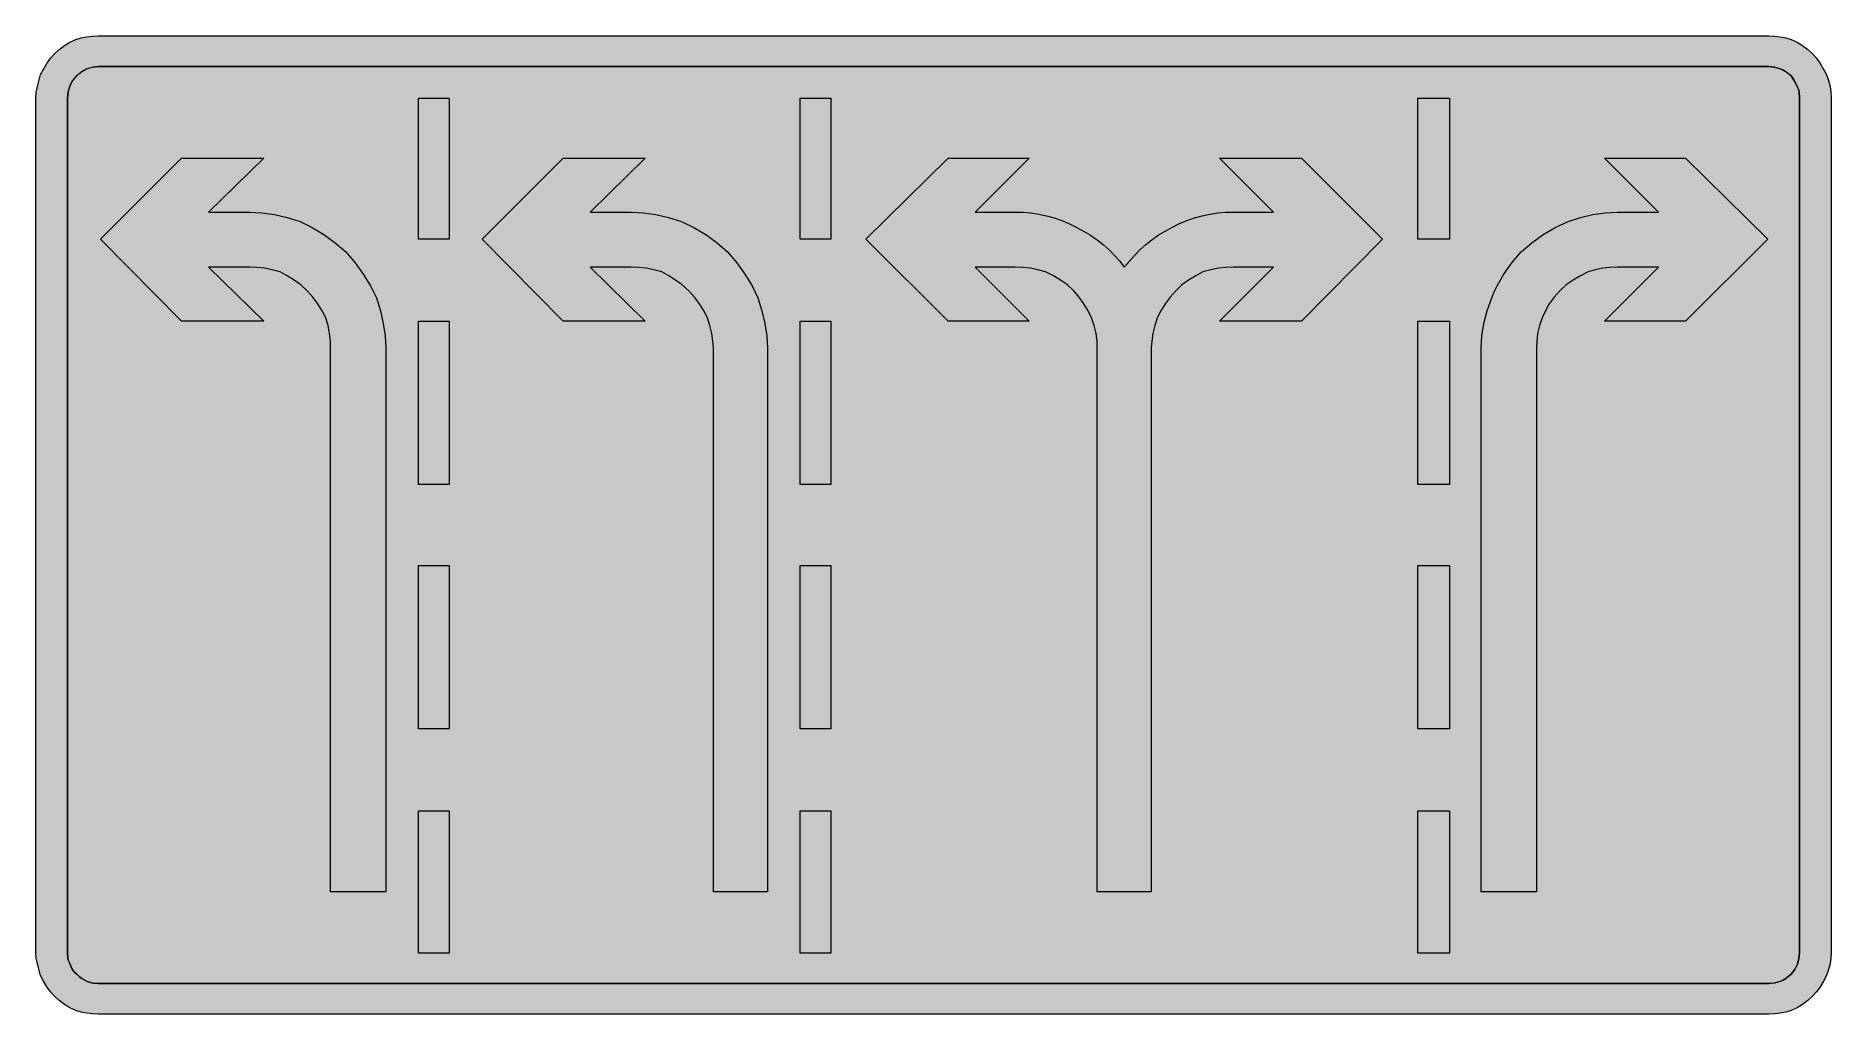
# Model space of a CAD drawing. Header units: metres. Extents: x 55 to 514, y 12 to 262.
import ezdxf

# ---------------------------------------------------------------- set-up
doc = ezdxf.new("R2010")
doc.units = ezdxf.units.M
doc.layers.add('FILL_BLACK_000000', color=7, linetype='Continuous', true_color=0x000000)
doc.layers.add('FILL_WHITE_FFFFFF', color=7, linetype='Continuous', true_color=0xffffff)

msp = doc.modelspace()

# ---------------------------------------------------------------- hatches: boundary and pattern name
at = {"layer": 'FILL_BLACK_000000', "true_color": 0x000000}
h = msp.add_hatch(color=7, dxfattribs=at)
h.dxf.hatch_style = 1
h.paths.add_polyline_path([(499.25, 261.72), (500.7, 261.55), (502.15, 261.27), (503.55, 260.88), (505.07, 260.15), (506.47, 259.3), (507.77, 258.35), (508.95, 257.28), (510.02, 256.06), (510.97, 254.69), (512.55, 251.88), (513.12, 250.35), (513.49, 248.88), (513.69, 247.41), (513.75, 245.88), (513.75, 27.48), (513.69, 26.13), (513.49, 24.74), (513.12, 23.3), (512.55, 21.78), (511.82, 20.26), (510.97, 18.85), (510.02, 17.56), (508.95, 16.38), (507.77, 15.31), (506.47, 14.35), (505.07, 13.51), (503.55, 12.78), (502.15, 12.39), (500.7, 12.1), (499.25, 11.94), (497.85, 11.88), (70.95, 11.88), (69.55, 11.94), (68.1, 12.1), (66.65, 12.39), (65.25, 12.78), (63.73, 13.51), (62.32, 14.35), (61.03, 15.31), (59.85, 16.38), (58.78, 17.56), (57.82, 18.85), (56.98, 20.26), (56.25, 21.78), (55.42, 24.74), (55.15, 26.13), (55.05, 27.48), (55.05, 245.88), (55.15, 247.41), (55.42, 248.88), (56.25, 251.88), (57.82, 254.69), (58.78, 256.06), (59.85, 257.28), (61.03, 258.35), (62.32, 259.3), (63.73, 260.15), (65.25, 260.88), (66.65, 261.27), (68.1, 261.55), (69.55, 261.72), (70.95, 261.78), (497.85, 261.78), (499.25, 261.72)])
h.paths.add_polyline_path([(68.14, 253.34), (66.77, 252.59), (65.55, 251.58), (64.93, 250.99), (64.42, 250.35), (63.67, 248.95), (63.27, 247.45), (63.15, 245.88), (63.15, 27.48), (63.22, 26.13), (63.4, 25.45), (63.75, 24.78), (64.03, 23.94), (64.42, 23.2), (64.93, 22.59), (65.55, 22.08), (66.14, 21.46), (66.77, 20.95), (68.14, 20.2), (69.56, 19.8), (70.95, 19.68), (497.85, 19.68), (499.24, 19.87), (500.85, 20.28), (501.52, 20.56), (502.2, 20.95), (503.55, 22.08), (504.51, 23.3), (505.16, 24.67), (505.53, 26.09), (505.65, 27.48), (505.65, 245.88), (505.57, 247.49), (505.4, 248.2), (505.05, 248.88), (504.41, 250.23), (503.55, 251.58), (502.15, 252.59), (500.7, 253.34), (499.25, 253.82), (497.85, 253.98), (70.95, 253.98), (69.56, 253.82), (68.14, 253.34)], flags=16)
h = msp.add_hatch(color=7, dxfattribs=at)
h.dxf.hatch_style = 1
h.paths.add_polyline_path([(152.85, 245.88), (160.65, 245.88), (160.65, 209.88), (152.85, 209.88), (152.85, 245.88)])
h = msp.add_hatch(color=7, dxfattribs=at)
h.dxf.hatch_style = 1
h.paths.add_polyline_path([(250.35, 245.88), (258.15, 245.88), (258.15, 209.88), (250.35, 209.88), (250.35, 245.88)])
h = msp.add_hatch(color=7, dxfattribs=at)
h.dxf.hatch_style = 1
h.paths.add_polyline_path([(408.15, 209.88), (408.15, 245.88), (416.25, 245.88), (416.25, 209.88), (408.15, 209.88)])
h = msp.add_hatch(color=7, dxfattribs=at)
h.dxf.hatch_style = 1
h.paths.add_polyline_path([(113.25, 230.58), (99.15, 216.78), (109.65, 216.78), (112.8, 216.62), (115.99, 216.14), (119.23, 215.39), (122.55, 214.38), (125.64, 212.87), (128.62, 211.04), (131.49, 208.94), (134.25, 206.58), (136.61, 203.82), (138.71, 200.95), (140.54, 197.97), (142.05, 194.88), (143.06, 191.56), (143.81, 188.32), (144.29, 185.13), (144.45, 181.98), (144.45, 43.08), (130.35, 43.08), (130.35, 181.98), (130.29, 183.83), (130.09, 185.77), (129.72, 187.76), (129.15, 189.78), (128.19, 191.58), (127.09, 193.34), (125.82, 195.05), (124.35, 196.68), (122.72, 198.15), (121.01, 199.42), (119.25, 200.52), (117.45, 201.48), (115.43, 202.05), (113.44, 202.42), (111.5, 202.62), (109.65, 202.68), (99.15, 202.68), (113.25, 188.88), (92.25, 188.88), (71.55, 209.88), (92.25, 230.58), (113.25, 230.58)])
h = msp.add_hatch(color=7, dxfattribs=at)
h.dxf.hatch_style = 1
h.paths.add_polyline_path([(210.75, 230.58), (196.65, 216.78), (207.15, 216.78), (210.3, 216.62), (213.49, 216.14), (216.73, 215.39), (220.05, 214.38), (223.19, 212.87), (226.24, 211.04), (229.12, 208.94), (231.75, 206.58), (234.11, 203.82), (236.21, 200.95), (238.04, 197.97), (239.55, 194.88), (240.56, 191.56), (241.31, 188.32), (241.79, 185.13), (241.95, 181.98), (241.95, 43.08), (228.15, 43.08), (228.15, 181.98), (228.04, 183.83), (227.74, 185.77), (227.26, 187.76), (226.65, 189.78), (225.69, 191.58), (224.59, 193.34), (223.32, 195.05), (221.85, 196.68), (220.22, 198.15), (218.51, 199.42), (216.75, 200.52), (214.95, 201.48), (212.93, 202.05), (210.94, 202.42), (209, 202.62), (207.15, 202.68), (196.65, 202.68), (210.75, 188.88), (189.75, 188.88), (169.05, 209.88), (189.75, 230.58), (210.75, 230.58)])
h = msp.add_hatch(color=7, dxfattribs=at)
h.dxf.hatch_style = 1
h.paths.add_polyline_path([(378.45, 188.88), (357.45, 188.88), (371.25, 202.68), (361.05, 202.68), (359.2, 202.62), (357.26, 202.42), (355.27, 202.05), (353.25, 201.48), (351.41, 200.52), (349.57, 199.42), (347.85, 198.15), (346.35, 196.68), (344.88, 195.05), (343.61, 193.34), (342.51, 191.58), (341.55, 189.78), (340.94, 187.76), (340.46, 185.77), (340.16, 183.83), (340.05, 181.98), (340.05, 43.08), (326.25, 43.08), (326.25, 181.98), (326.18, 183.83), (325.95, 185.77), (325.49, 187.76), (324.75, 189.78), (323.92, 191.58), (322.84, 193.34), (321.59, 195.05), (320.25, 196.68), (318.62, 198.15), (316.87, 199.42), (315.02, 200.52), (313.05, 201.48), (311.07, 202.05), (309.15, 202.42), (307.23, 202.62), (305.25, 202.68), (295.05, 202.68), (308.85, 188.88), (288.15, 188.88), (267.15, 209.88), (288.15, 230.58), (308.85, 230.58), (295.05, 216.78), (305.25, 216.78), (307.27, 216.72), (309.29, 216.55), (311.29, 216.26), (313.27, 215.84), (315.23, 215.3), (317.15, 214.63), (319.02, 213.82), (320.85, 212.88), (322.72, 211.92), (324.5, 210.86), (326.19, 209.71), (327.79, 208.45), (329.28, 207.12), (330.68, 205.71), (331.97, 204.23), (333.15, 202.68), (335.75, 205.71), (337.15, 207.12), (338.62, 208.45), (340.19, 209.71), (341.84, 210.86), (343.59, 211.92), (345.45, 212.88), (347.28, 213.82), (349.15, 214.63), (351.07, 215.3), (353.02, 215.84), (355.01, 216.26), (357.01, 216.55), (359.03, 216.72), (361.05, 216.78), (371.25, 216.78), (357.45, 230.58), (378.45, 230.58), (399.15, 209.88), (378.45, 188.88)])
h = msp.add_hatch(color=7, dxfattribs=at)
h.dxf.hatch_style = 1
h.paths.add_polyline_path([(497.55, 209.88), (476.55, 188.88), (455.85, 188.88), (469.65, 202.68), (459.15, 202.68), (457.3, 202.62), (455.4, 202.42), (453.5, 202.05), (451.65, 201.48), (449.68, 200.52), (447.82, 199.42), (446.08, 198.15), (444.45, 196.68), (442.99, 195.05), (441.75, 193.34), (440.74, 191.58), (439.95, 189.78), (439.21, 187.76), (438.75, 185.77), (438.52, 183.83), (438.45, 181.98), (438.45, 43.08), (424.35, 43.08), (424.35, 181.98), (424.52, 185.13), (425.02, 188.32), (425.87, 191.56), (427.05, 194.88), (427.67, 196.44), (428.39, 197.97), (430.12, 200.95), (432.2, 203.82), (434.55, 206.58), (437.31, 208.94), (440.21, 211.04), (443.28, 212.87), (446.55, 214.38), (449.7, 215.39), (452.85, 216.14), (456, 216.62), (459.15, 216.78), (469.65, 216.78), (455.85, 230.58), (476.55, 230.58), (497.55, 209.88)])
h = msp.add_hatch(color=7, dxfattribs=at)
h.dxf.hatch_style = 1
h.paths.add_polyline_path([(152.85, 188.88), (160.65, 188.88), (160.65, 147.18), (152.85, 147.18), (152.85, 188.88)])
h = msp.add_hatch(color=7, dxfattribs=at)
h.dxf.hatch_style = 1
h.paths.add_polyline_path([(250.35, 188.88), (258.15, 188.88), (258.15, 147.18), (250.35, 147.18), (250.35, 188.88)])
h = msp.add_hatch(color=7, dxfattribs=at)
h.dxf.hatch_style = 1
h.paths.add_polyline_path([(408.15, 147.18), (408.15, 188.88), (416.25, 188.88), (416.25, 147.18), (408.15, 147.18)])
h = msp.add_hatch(color=7, dxfattribs=at)
h.dxf.hatch_style = 1
h.paths.add_polyline_path([(152.85, 126.48), (160.65, 126.48), (160.65, 84.78), (152.85, 84.78), (152.85, 126.48)])
h = msp.add_hatch(color=7, dxfattribs=at)
h.dxf.hatch_style = 1
h.paths.add_polyline_path([(250.35, 126.48), (258.15, 126.48), (258.15, 84.78), (250.35, 84.78), (250.35, 126.48)])
h = msp.add_hatch(color=7, dxfattribs=at)
h.dxf.hatch_style = 1
h.paths.add_polyline_path([(408.15, 84.78), (408.15, 126.48), (416.25, 126.48), (416.25, 84.78), (408.15, 84.78)])
h = msp.add_hatch(color=7, dxfattribs=at)
h.dxf.hatch_style = 1
h.paths.add_polyline_path([(152.85, 63.78), (160.65, 63.78), (160.65, 27.48), (152.85, 27.48), (152.85, 63.78)])
h = msp.add_hatch(color=7, dxfattribs=at)
h.dxf.hatch_style = 1
h.paths.add_polyline_path([(250.35, 63.78), (258.15, 63.78), (258.15, 27.48), (250.35, 27.48), (250.35, 63.78)])
h = msp.add_hatch(color=7, dxfattribs=at)
h.dxf.hatch_style = 1
h.paths.add_polyline_path([(408.15, 27.48), (408.15, 63.78), (416.25, 63.78), (416.25, 27.48), (408.15, 27.48)])
at = {"layer": 'FILL_WHITE_FFFFFF', "true_color": 0xffffff}
h = msp.add_hatch(color=7, dxfattribs=at)
h.dxf.hatch_style = 1
h.paths.add_polyline_path([(497.85, 253.98), (499.24, 253.79), (500.85, 253.38), (501.52, 253.1), (502.2, 252.7), (503.55, 251.58), (504, 251.03), (504.41, 250.34), (505.05, 248.88), (505.4, 248.2), (505.57, 247.49), (505.65, 245.88), (505.65, 27.48), (505.53, 26.09), (505.16, 24.67), (504.51, 23.3), (503.55, 22.08), (502.15, 20.95), (500.7, 20.2), (499.25, 19.8), (497.85, 19.68), (70.95, 19.68), (69.56, 19.8), (68.14, 20.2), (66.77, 20.95), (66.14, 21.46), (65.55, 22.08), (64.93, 22.59), (64.42, 23.2), (64.03, 23.94), (63.75, 24.78), (63.4, 25.45), (63.22, 26.13), (63.15, 27.48), (63.15, 245.88), (63.31, 247.52), (63.78, 249.04), (64.51, 250.42), (65.47, 251.62), (66.64, 252.6), (67.96, 253.35), (69.41, 253.82), (70.95, 253.98), (497.85, 253.98)])

# ---------------------------------------------------------------- linework, layer by layer
at = {"layer": 'FILL_BLACK_000000', "lineweight": 0, "true_color": 0x000000}
for points in [[(499.25, 261.72), (500.7, 261.55), (502.15, 261.27), (503.55, 260.88), (505.07, 260.15), (506.47, 259.3), (507.77, 258.35), (508.95, 257.28), (510.02, 256.06), (510.97, 254.69), (512.55, 251.88), (513.12, 250.35), (513.49, 248.88), (513.69, 247.41), (513.75, 245.88), (513.75, 27.48), (513.69, 26.13), (513.49, 24.74), (513.12, 23.3), (512.55, 21.78), (511.82, 20.26), (510.97, 18.85), (510.02, 17.56), (508.95, 16.38), (507.77, 15.31), (506.47, 14.35), (505.07, 13.51), (503.55, 12.78), (502.15, 12.39), (500.7, 12.1), (499.25, 11.94), (497.85, 11.88), (70.95, 11.88), (69.55, 11.94), (68.1, 12.1), (66.65, 12.39), (65.25, 12.78), (63.73, 13.51), (62.32, 14.35), (61.03, 15.31), (59.85, 16.38), (58.78, 17.56), (57.82, 18.85), (56.98, 20.26), (56.25, 21.78), (55.42, 24.74), (55.15, 26.13), (55.05, 27.48), (55.05, 245.88), (55.15, 247.41), (55.42, 248.88), (56.25, 251.88), (57.82, 254.69), (58.78, 256.06), (59.85, 257.28), (61.03, 258.35), (62.32, 259.3), (63.73, 260.15), (65.25, 260.88), (66.65, 261.27), (68.1, 261.55), (69.55, 261.72), (70.95, 261.78), (497.85, 261.78)], [(68.14, 253.34), (66.77, 252.59), (65.55, 251.58), (64.93, 250.99), (64.42, 250.35), (63.67, 248.95), (63.27, 247.45), (63.15, 245.88), (63.15, 27.48), (63.22, 26.13), (63.4, 25.45), (63.75, 24.78), (64.03, 23.94), (64.42, 23.2), (64.93, 22.59), (65.55, 22.08), (66.14, 21.46), (66.77, 20.95), (68.14, 20.2), (69.56, 19.8), (70.95, 19.68), (497.85, 19.68), (499.24, 19.87), (500.85, 20.28), (501.52, 20.56), (502.2, 20.95), (503.55, 22.08), (504.51, 23.3), (505.16, 24.67), (505.53, 26.09), (505.65, 27.48), (505.65, 245.88), (505.57, 247.49), (505.4, 248.2), (505.05, 248.88), (504.41, 250.23), (503.55, 251.58), (502.15, 252.59), (500.7, 253.34), (499.25, 253.82), (497.85, 253.98), (70.95, 253.98), (69.56, 253.82)], [(152.85, 245.88), (160.65, 245.88), (160.65, 209.88), (152.85, 209.88)], [(250.35, 245.88), (258.15, 245.88), (258.15, 209.88), (250.35, 209.88)], [(408.15, 209.88), (408.15, 245.88), (416.25, 245.88), (416.25, 209.88)], [(113.25, 230.58), (99.15, 216.78), (109.65, 216.78), (112.8, 216.62), (115.99, 216.14), (119.23, 215.39), (122.55, 214.38), (125.64, 212.87), (128.62, 211.04), (131.49, 208.94), (134.25, 206.58), (136.61, 203.82), (138.71, 200.95), (140.54, 197.97), (142.05, 194.88), (143.06, 191.56), (143.81, 188.32), (144.29, 185.13), (144.45, 181.98), (144.45, 43.08), (130.35, 43.08), (130.35, 181.98), (130.29, 183.83), (130.09, 185.77), (129.72, 187.76), (129.15, 189.78), (128.19, 191.58), (127.09, 193.34), (125.82, 195.05), (124.35, 196.68), (122.72, 198.15), (121.01, 199.42), (119.25, 200.52), (117.45, 201.48), (115.43, 202.05), (113.44, 202.42), (111.5, 202.62), (109.65, 202.68), (99.15, 202.68), (113.25, 188.88), (92.25, 188.88), (71.55, 209.88), (92.25, 230.58)], [(210.75, 230.58), (196.65, 216.78), (207.15, 216.78), (210.3, 216.62), (213.49, 216.14), (216.73, 215.39), (220.05, 214.38), (223.19, 212.87), (226.24, 211.04), (229.12, 208.94), (231.75, 206.58), (234.11, 203.82), (236.21, 200.95), (238.04, 197.97), (239.55, 194.88), (240.56, 191.56), (241.31, 188.32), (241.79, 185.13), (241.95, 181.98), (241.95, 43.08), (228.15, 43.08), (228.15, 181.98), (228.04, 183.83), (227.74, 185.77), (227.26, 187.76), (226.65, 189.78), (225.69, 191.58), (224.59, 193.34), (223.32, 195.05), (221.85, 196.68), (220.22, 198.15), (218.51, 199.42), (216.75, 200.52), (214.95, 201.48), (212.93, 202.05), (210.94, 202.42), (209, 202.62), (207.15, 202.68), (196.65, 202.68), (210.75, 188.88), (189.75, 188.88), (169.05, 209.88), (189.75, 230.58)], [(378.45, 188.88), (357.45, 188.88), (371.25, 202.68), (361.05, 202.68), (359.2, 202.62), (357.26, 202.42), (355.27, 202.05), (353.25, 201.48), (351.41, 200.52), (349.57, 199.42), (347.85, 198.15), (346.35, 196.68), (344.88, 195.05), (343.61, 193.34), (342.51, 191.58), (341.55, 189.78), (340.94, 187.76), (340.46, 185.77), (340.16, 183.83), (340.05, 181.98), (340.05, 43.08), (326.25, 43.08), (326.25, 181.98), (326.18, 183.83), (325.95, 185.77), (325.49, 187.76), (324.75, 189.78), (323.92, 191.58), (322.84, 193.34), (321.59, 195.05), (320.25, 196.68), (318.62, 198.15), (316.87, 199.42), (315.02, 200.52), (313.05, 201.48), (311.07, 202.05), (309.15, 202.42), (307.23, 202.62), (305.25, 202.68), (295.05, 202.68), (308.85, 188.88), (288.15, 188.88), (267.15, 209.88), (288.15, 230.58), (308.85, 230.58), (295.05, 216.78), (305.25, 216.78), (307.27, 216.72), (309.29, 216.55), (311.29, 216.26), (313.27, 215.84), (315.23, 215.3), (317.15, 214.63), (319.02, 213.82), (320.85, 212.88), (322.72, 211.92), (324.5, 210.86), (326.19, 209.71), (327.79, 208.45), (329.28, 207.12), (330.68, 205.71), (331.97, 204.23), (333.15, 202.68), (335.75, 205.71), (337.15, 207.12), (338.62, 208.45), (340.19, 209.71), (341.84, 210.86), (343.59, 211.92), (345.45, 212.88), (347.28, 213.82), (349.15, 214.63), (351.07, 215.3), (353.02, 215.84), (355.01, 216.26), (357.01, 216.55), (359.03, 216.72), (361.05, 216.78), (371.25, 216.78), (357.45, 230.58), (378.45, 230.58), (399.15, 209.88)], [(497.55, 209.88), (476.55, 188.88), (455.85, 188.88), (469.65, 202.68), (459.15, 202.68), (457.3, 202.62), (455.4, 202.42), (453.5, 202.05), (451.65, 201.48), (449.68, 200.52), (447.82, 199.42), (446.08, 198.15), (444.45, 196.68), (442.99, 195.05), (441.75, 193.34), (440.74, 191.58), (439.95, 189.78), (439.21, 187.76), (438.75, 185.77), (438.52, 183.83), (438.45, 181.98), (438.45, 43.08), (424.35, 43.08), (424.35, 181.98), (424.52, 185.13), (425.02, 188.32), (425.87, 191.56), (427.05, 194.88), (427.67, 196.44), (428.39, 197.97), (430.12, 200.95), (432.2, 203.82), (434.55, 206.58), (437.31, 208.94), (440.21, 211.04), (443.28, 212.87), (446.55, 214.38), (449.7, 215.39), (452.85, 216.14), (456, 216.62), (459.15, 216.78), (469.65, 216.78), (455.85, 230.58), (476.55, 230.58)], [(152.85, 188.88), (160.65, 188.88), (160.65, 147.18), (152.85, 147.18)], [(250.35, 188.88), (258.15, 188.88), (258.15, 147.18), (250.35, 147.18)], [(408.15, 147.18), (408.15, 188.88), (416.25, 188.88), (416.25, 147.18)], [(152.85, 126.48), (160.65, 126.48), (160.65, 84.78), (152.85, 84.78)], [(250.35, 126.48), (258.15, 126.48), (258.15, 84.78), (250.35, 84.78)], [(408.15, 84.78), (408.15, 126.48), (416.25, 126.48), (416.25, 84.78)], [(152.85, 63.78), (160.65, 63.78), (160.65, 27.48), (152.85, 27.48)], [(250.35, 63.78), (258.15, 63.78), (258.15, 27.48), (250.35, 27.48)], [(408.15, 27.48), (408.15, 63.78), (416.25, 63.78), (416.25, 27.48)]]:
    msp.add_lwpolyline(points, close=True, dxfattribs=at)
at = {"layer": 'FILL_WHITE_FFFFFF', "lineweight": 0, "true_color": 0xffffff}
msp.add_lwpolyline([(497.85, 253.98), (499.24, 253.79), (500.85, 253.38), (501.52, 253.1), (502.2, 252.7), (503.55, 251.58), (504, 251.03), (504.41, 250.34), (505.05, 248.88), (505.4, 248.2), (505.57, 247.49), (505.65, 245.88), (505.65, 27.48), (505.53, 26.09), (505.16, 24.67), (504.51, 23.3), (503.55, 22.08), (502.15, 20.95), (500.7, 20.2), (499.25, 19.8), (497.85, 19.68), (70.95, 19.68), (69.56, 19.8), (68.14, 20.2), (66.77, 20.95), (66.14, 21.46), (65.55, 22.08), (64.93, 22.59), (64.42, 23.2), (64.03, 23.94), (63.75, 24.78), (63.4, 25.45), (63.22, 26.13), (63.15, 27.48), (63.15, 245.88), (63.31, 247.52), (63.78, 249.04), (64.51, 250.42), (65.47, 251.62), (66.64, 252.6), (67.96, 253.35), (69.41, 253.82), (70.95, 253.98)], close=True, dxfattribs=at)

doc.saveas('drawing.dxf')
